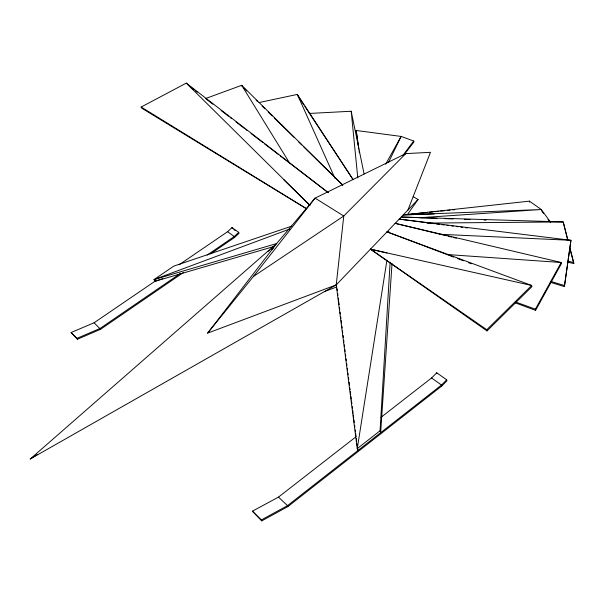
<?xml version="1.0" encoding="UTF-8"?>
<svg xmlns="http://www.w3.org/2000/svg" width="604" height="604" viewBox="0 0 604 604"><rect width="100%" height="100%" fill="white"/><g stroke="black" fill="none" stroke-linecap="round" stroke-linejoin="round"><path stroke-width="0.91" d="M392.019 263.586L380.641 432.713L380.059 430.788L390.131 262.196M550.886 282.43L564.393 286.598L570.939 240.301L399.236 219.124L401.101 219.395M564.393 286.598L570.939 240.301L439.576 234.276M386.847 260.807L357.258 448.621L357.885 450.539L357.644 448.666M407.911 210.071L430.486 152.314L405.79 153.62L315.084 198.127L276.647 243.548L207.625 333.129L336.239 284.877L418.059 199.479L413.204 196.723M388.387 162.642L401.109 136.436L413.717 141.019L413.929 141.985L404.159 154.669M515.28 302.831L535.589 310.35L561.358 263.669L561.199 262.498L395.19 223.352L397.062 223.337M535.589 310.35L535.408 309.188L561.199 262.498L446.567 254.488M385.639 164.228L401.109 136.436L356.149 130.464L358.829 149.082M407.383 214.609L418.059 199.479M402.996 155.251L413.717 141.019M207.625 333.129L253.355 276.511L315.084 198.127L343.759 216.021L336.239 284.877L357.258 448.621L380.059 430.788M381.056 417.289L431.596 377.953L436.745 372.789L446.681 379.833L441.501 385.05L287.519 505.646L261.321 519.953L252.412 511.18L278.482 497.1L355.786 436.949M252.412 511.18L261.728 520.89L287.897 506.575L441.735 386.031L446.915 380.814L446.681 379.833M405.79 153.62L343.759 216.021L253.355 276.511M487.013 330.916L370.456 249.165L531.694 285.488L531.882 286.696L487.013 330.916L486.779 329.724L531.694 285.488L387.028 231.868L388.908 231.951L387.028 231.868L445.85 254.133M179.139 264.748L227.587 231.702L231.996 227.572L238.723 232.344L239.048 233.25L234.616 237.41L210.592 253.876M238.723 232.344L234.284 236.511L207.142 255.107M336.647 286.221L336.239 284.877L30.2 459.025L276.647 243.548L154.012 279.584L154.79 281.358L273.71 246.568M180.77 273.174L100.113 328.433L76.995 338.331L71.098 332.525L94.103 322.755L156.308 280.324M71.098 332.525L77.448 339.214L100.543 329.308L183.465 272.472M30.2 459.025L37.35 454.45M267.557 251.498L269.558 250.403M271.09 249.331L273.423 247.897M141.147 107.044L306.175 208.523L141.54 108.04L141.147 107.044L186.296 83.11L328.191 192.57M271.143 249.565L272.729 248.735M324.31 291.664L336.851 286.9M289.799 229.007L154.012 279.584L173.778 266.115L291.641 226.168M205.73 98.482L241.691 85.315L342.77 185.096M154.79 281.358L162.808 278.595M258.995 102.567L297.327 94.413L353.151 179.637M550.584 222.249L541.282 209.52L529.429 201.14L403.261 214.926L434.284 213.944M427.594 212.465L403.261 214.926L541.282 209.52L419.931 217.727M429.467 212.276L433.204 211.898M435.076 211.71L438.821 211.332M440.694 211.143L444.438 210.766M447.239 210.486L450.048 210.2M452.857 209.92L454.729 209.731M421.834 217.765L429.369 217.312M309.444 113.446L351.188 111.249L351.445 112.216M427.104 223.08L563.192 221.94L567.851 239.947M437.062 218.346L401.252 217.025L563.192 221.94L567.669 239.811M444.597 218.625L453.083 218.942M464.385 219.358L470.04 219.569M484.174 220.09L486.061 220.158M399.236 219.124L430.056 223.125M431.92 223.367L434.721 223.729M436.594 223.978L439.395 224.341M442.196 224.703L444.061 224.945M446.862 225.307L448.734 225.549M451.535 225.911L453.4 226.153M456.201 226.523L458.074 226.764M460.875 227.127L462.739 227.368M465.541 227.731L467.413 227.972M568.145 261.245L573.664 262.453L573.8 263.54L567.352 262.091M386.968 253.001L370.456 249.165L486.779 329.724M395.19 223.352L446.318 235.756M448.145 236.202L451.792 237.085M453.619 237.531L456.36 238.195M550.75 281.388L564.242 285.473M515.899 302.091L535.408 309.188M447.602 254.797L453.747 257.123M457.258 258.452L463.404 260.777M468.674 262.77L471.309 263.767M233.816 229.535L235.311 230.592M227.587 231.702L234.284 236.511L234.616 237.41M431.596 377.953L441.501 385.05L441.735 386.031M190.403 86.991L194.148 89.86M195.643 91.008L197.138 92.155M206.123 99.048L212.857 104.213M221.094 110.524L228.584 116.27M230.079 117.418L231.574 118.565M236.066 122.008L244.303 128.327M245.798 129.475L247.293 130.623M251.037 133.492L263.012 142.672M264.514 143.828L278.738 154.73M280.233 155.877L328.146 192.623M94.103 322.755L100.543 329.308M278.482 497.1L287.519 505.646L287.897 506.575M244.024 88.282L246.711 90.917M256.111 100.143L257.455 101.464M262.151 106.078L264.839 108.712M268.191 112.004L272.223 115.96M274.239 117.939L294.382 137.704M298.406 141.661L301.766 144.952M303.782 146.931L342.717 185.149M283.752 179.66L309.867 205.36M186.296 83.11L309.897 205.322M541.433 210.554L543.615 213.544M547.994 219.539L549.632 221.789M298.134 96.179L303.835 104.847M304.877 106.425L353.106 179.675M289.558 162.997L241.691 85.315L242.008 86.312M76.995 338.331L77.448 339.214M334.926 178.195L297.327 94.413L297.613 95.394M261.321 519.953L261.728 520.89M231.996 227.572L232.321 228.471M569.942 248.048L573.664 262.453M569.942 248.606L573.8 263.54M356.149 130.464L357.719 140.717M436.745 372.789L436.979 373.763M364.091 173.937L351.188 111.249L357.772 177.878M529.429 201.14L529.587 202.174M359.101 150.947L359.365 152.812M357.983 142.582L358.248 144.447M337.092 288.765L337.334 290.637M337.696 293.446L337.938 295.311M338.293 298.119L338.534 299.992M338.776 301.857L339.138 304.665M339.501 307.466L339.742 309.339M340.097 312.147L340.339 314.012M340.701 316.821L340.943 318.693M341.184 320.558L341.539 323.367M341.902 326.168L342.143 328.04M342.506 330.849L342.74 332.713M343.102 335.522L343.344 337.394M343.706 340.195L343.948 342.068M344.303 344.876L344.544 346.741M344.907 349.55L345.148 351.415M345.511 354.223L345.745 356.096M346.107 358.897L346.349 360.769M346.711 363.578L346.953 365.443M347.308 368.251L347.549 370.124M347.912 372.925L348.153 374.797M348.516 377.598L348.75 379.471M349.112 382.279L349.474 385.08M349.837 387.889L350.078 389.754M350.312 391.626L350.675 394.435M350.916 396.299L351.279 399.108M351.52 400.981L351.875 403.782M352.238 406.59L352.479 408.455M352.721 410.327L353.076 413.136M353.317 415.001L353.68 417.809M353.921 419.682L354.284 422.483M354.639 425.291L354.88 427.156M355.243 429.965L355.484 431.837M355.726 433.702L356.081 436.511M356.322 438.383L356.685 441.184M357.047 443.993L357.289 445.865"/></g></svg>
